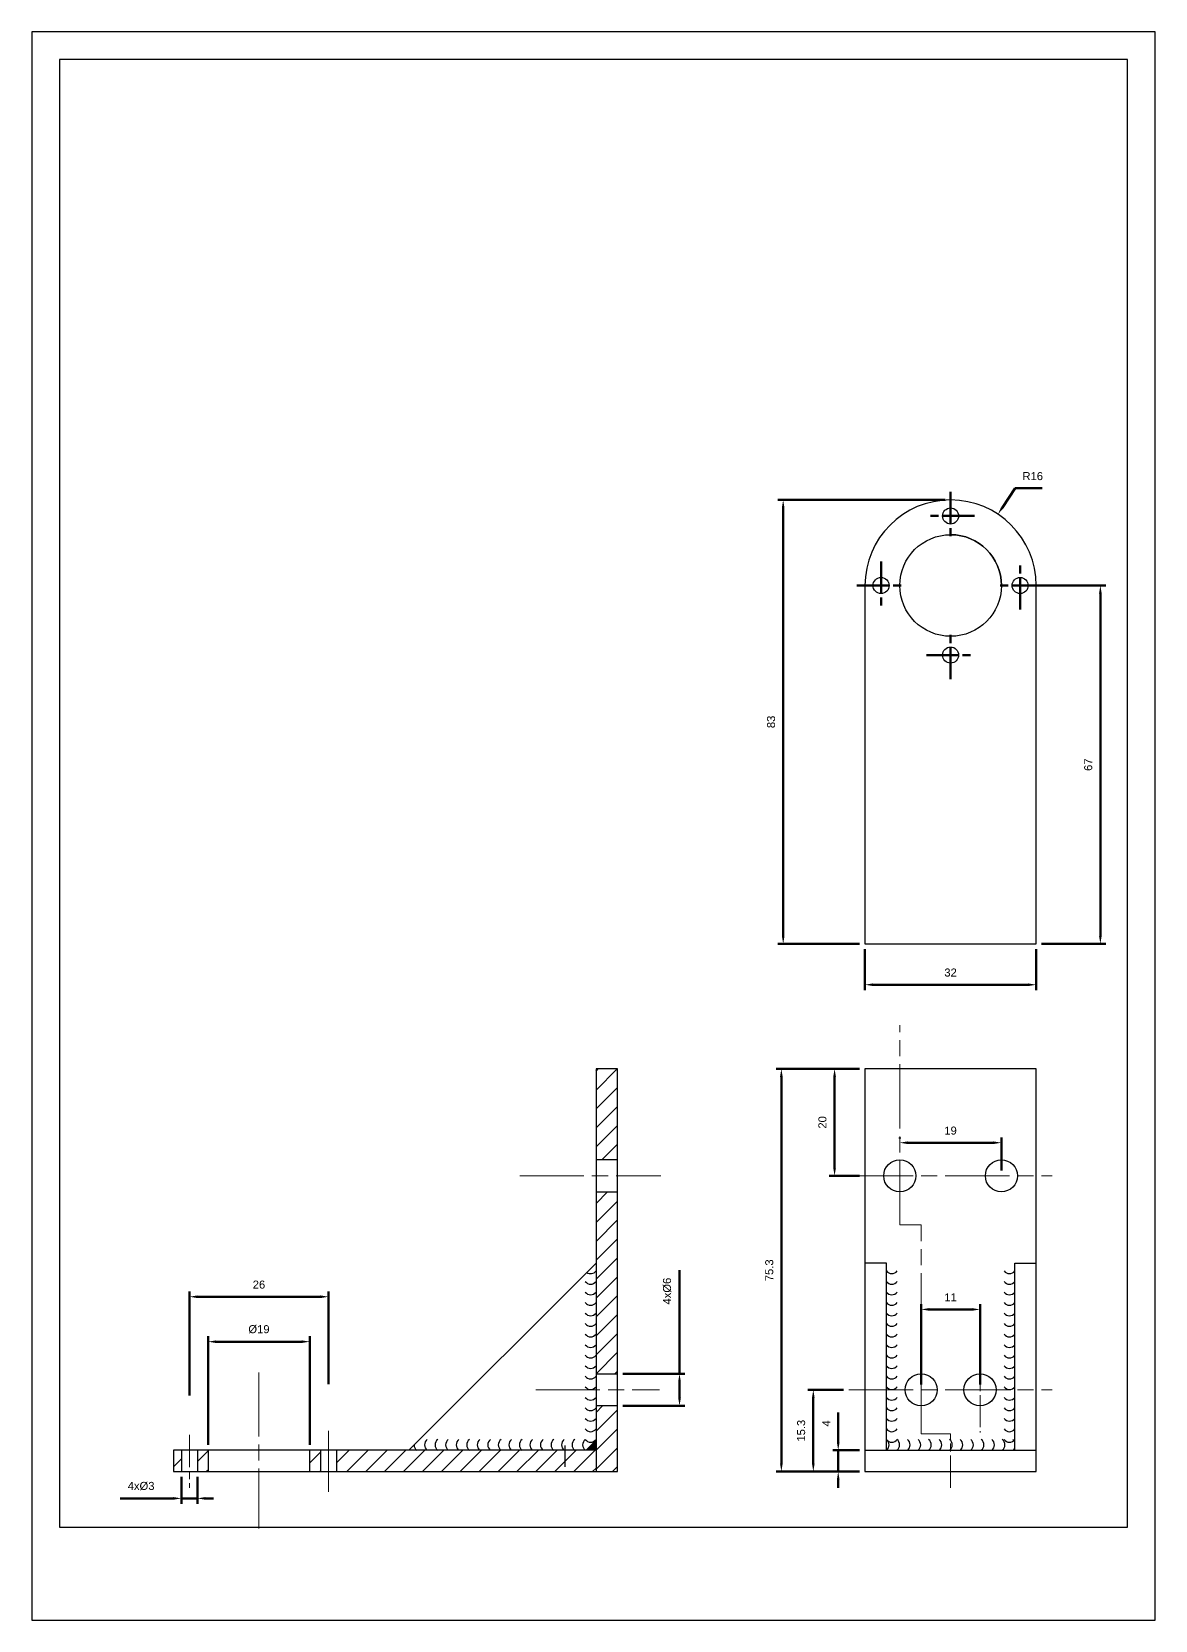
# Model space of a CAD drawing. Header units: millimetres. Extents: x 1269 to 5832, y 527 to 3540.
# Drawn here: x 3314.4 to 3524.4, y 3173.8 to 3470.8 of the extents above; entities that cross this region are included whole.
import ezdxf

# ---------------------------------------------------------------- set-up
doc = ezdxf.new("R2010")
doc.units = ezdxf.units.MM
doc.linetypes.add('AM_ISO08W050', pattern=[18, 12, -1.5, 3, -1.5])
doc.linetypes.add('AM_ISO08W050x2', pattern=[9, 6, -0.75, 1.5, -0.75])
for name, color, linetype, lineweight in [('AM_0', 7, 'Continuous', 50), ('AM_5', 7, 'Continuous', 50), ('AM_7', 7, 'AM_ISO08W050', 50), ('AM_8', 1, 'Continuous', 25)]:
    doc.layers.add(name, color=color, linetype=linetype, lineweight=lineweight)
doc.styles.get("Standard").update_dxf_attribs({"font": 'arial.ttf'})
doc.dimstyles.new('AM_ISO$0', dxfattribs={"dimtxt": 3.5, "dimasz": 3.5, "dimexe": 1, "dimexo": 1, "dimgap": 1.5, "dimtad": 1, "dimdsep": 46, "dimtxsty": 'Standard', "dimcen": 0, "dimclrd": 256, "dimclre": 256, "dimclrt": 7, "dimadec": 0, "dimazin": 2, "dimtp": 0.1, "dimtm": 0.1, "dimtfac": 0.71, "dimtdec": 3, "dimtmove": 0, "dimatfit": 3, "dimfxl": 1, "dimlwd": -1, "dimlwe": -1, "dimarcsym": 1})
doc.dimstyles.new('AM_ISO$4', dxfattribs={"dimtxt": 3.5, "dimasz": 3.5, "dimexe": 1, "dimexo": 1, "dimgap": 1.5, "dimtad": 1, "dimtoh": 1, "dimdsep": 46, "dimtxsty": 'Standard', "dimcen": 0, "dimclrd": 256, "dimclre": 256, "dimclrt": 7, "dimadec": 0, "dimazin": 2, "dimtp": 0.1, "dimtm": 0.1, "dimtfac": 0.71, "dimtdec": 3, "dimtofl": 0, "dimtmove": 0, "dimatfit": 0, "dimfxl": 1, "dimlwd": -1, "dimlwe": -1, "dimarcsym": 1})
pattern_1 = [(45, (-1796.6537, 2440.488), (-1.767767, 1.767767), [])]
pattern_2 = [(45, (1109.3983, 200.3103), (-1.767767, 1.767767), [])]

# ---------------------------------------------------------------- blocks, each defined once
blk = doc.blocks.new('*U245')
blk.add_circle((0, 0), 1.5)
at = {"layer": 'AM_7', "linetype": 'AM_ISO08W050x2'}
for p, q in [((0, 4.5), (0, -4.5)), ((-4.5, 0), (4.5, 0))]:
    blk.add_line(p, q, dxfattribs=at)
blk = doc.blocks.new('*U246')
at = {"color": 0, "linetype": 'ByBlock', "lineweight": -2, "transparency": 16777216}
for p, rotation in [((5299.82, 955.44), 270.0000000000001), ((5312.82, 942.44), 180), ((5299.82, 929.44), 90.00000000000001)]:
    blk.add_blockref('*U245', p, dxfattribs=dict(at, rotation=rotation))
blk.add_blockref('*U245', (5286.82, 942.44), dxfattribs=at)
blk = doc.blocks.new('*D247')
at = {"layer": 'AM_5', "linetype": 'ByBlock', "transparency": 16777216}
for p, q in [((3476.65, 3263.91), (3476.65, 3264.11)), ((3495.65, 3257.91), (3495.65, 3264.11)), ((3494.15, 3263.11), (3478.15, 3263.11))]:
    blk.add_line(p, q, dxfattribs=at)
at = {"layer": 'AM_5', "transparency": 16777216}
for points in [[(3478.15, 3263.36), (3478.15, 3262.86), (3476.65, 3263.11)], [(3494.15, 3263.36), (3494.15, 3262.86), (3495.65, 3263.11)]]:
    blk.add_solid(points, dxfattribs=at)
at = {"layer": 'Defpoints', "color": 0, "transparency": 16777216}
for p in [(3476.65, 3263.11), (3476.65, 3262.91), (3495.65, 3256.91)]:
    blk.add_point(p, dxfattribs=at)
at = {"layer": 'AM_5', "color": 7, "lineweight": 15, "transparency": 16777216, "insert": (3486.15, 3265.37), "char_height": 1.5, "attachment_point": 5}
blk.add_mtext('19', dxfattribs=at)
blk = doc.blocks.new('*D255')
at = {"layer": 'AM_5', "linetype": 'ByBlock', "transparency": 16777216}
for p, q in [((3469.15, 3276.91), (3463.47, 3276.91)), ((3464.47, 3258.41), (3464.47, 3275.41)), ((3469.15, 3256.91), (3463.47, 3256.91))]:
    blk.add_line(p, q, dxfattribs=at)
at = {"layer": 'AM_5', "transparency": 16777216}
for points in [[(3464.22, 3275.41), (3464.72, 3275.41), (3464.47, 3276.91)], [(3464.22, 3258.41), (3464.72, 3258.41), (3464.47, 3256.91)]]:
    blk.add_solid(points, dxfattribs=at)
at = {"layer": 'Defpoints', "color": 0, "transparency": 16777216}
for p in [(3464.47, 3276.91), (3470.15, 3276.91), (3470.15, 3256.91)]:
    blk.add_point(p, dxfattribs=at)
at = {"layer": 'AM_5', "color": 7, "lineweight": 15, "transparency": 16777216, "insert": (3462.2, 3266.91), "char_height": 1.5, "attachment_point": 5, "rotation": 90}
blk.add_mtext('20', dxfattribs=at)
blk = doc.blocks.new('*D256')
at = {"layer": 'AM_5', "linetype": 'ByBlock', "transparency": 16777216}
for p, q in [((3469.15, 3276.91), (3453.52, 3276.91)), ((3454.52, 3203.11), (3454.52, 3275.41)), ((3469.15, 3201.61), (3453.52, 3201.61))]:
    blk.add_line(p, q, dxfattribs=at)
at = {"layer": 'AM_5', "transparency": 16777216}
for points in [[(3454.27, 3275.41), (3454.77, 3275.41), (3454.52, 3276.91)], [(3454.27, 3203.11), (3454.77, 3203.11), (3454.52, 3201.61)]]:
    blk.add_solid(points, dxfattribs=at)
at = {"layer": 'Defpoints', "color": 0, "transparency": 16777216}
for p in [(3454.52, 3276.91), (3470.15, 3276.91), (3470.15, 3201.61)]:
    blk.add_point(p, dxfattribs=at)
at = {"layer": 'AM_5', "color": 7, "lineweight": 15, "transparency": 16777216, "insert": (3452.26, 3239.26), "char_height": 1.5, "attachment_point": 5, "rotation": 90}
blk.add_mtext('75.3', dxfattribs=at)
blk = doc.blocks.new('*D257')
at = {"layer": 'AM_5', "linetype": 'ByBlock', "transparency": 16777216}
for p, q in [((3465.15, 3207.11), (3465.15, 3212.65)), ((3469.15, 3205.61), (3464.15, 3205.61)), ((3465.15, 3201.61), (3465.15, 3205.61)), ((3469.15, 3201.61), (3464.15, 3201.61)), ((3465.15, 3200.11), (3465.15, 3198.61))]:
    blk.add_line(p, q, dxfattribs=at)
at = {"layer": 'AM_5', "transparency": 16777216}
for points in [[(3464.9, 3207.11), (3465.4, 3207.11), (3465.15, 3205.61)], [(3464.9, 3200.11), (3465.4, 3200.11), (3465.15, 3201.61)]]:
    blk.add_solid(points, dxfattribs=at)
at = {"layer": 'Defpoints', "color": 0, "transparency": 16777216}
for p in [(3465.15, 3205.61), (3470.15, 3205.61), (3470.15, 3201.61)]:
    blk.add_point(p, dxfattribs=at)
at = {"layer": 'AM_5', "color": 7, "lineweight": 15, "transparency": 16777216, "insert": (3462.9, 3210.63), "char_height": 1.5, "attachment_point": 5, "rotation": 90}
blk.add_mtext('4', dxfattribs=at)
blk = doc.blocks.new('*D258')
at = {"layer": 'AM_5', "linetype": 'ByBlock', "transparency": 16777216}
for p, q in [((3470.15, 3299.29), (3470.15, 3291.65)), ((3502.15, 3299.29), (3502.15, 3291.65)), ((3471.65, 3292.65), (3500.65, 3292.65))]:
    blk.add_line(p, q, dxfattribs=at)
at = {"layer": 'AM_5', "transparency": 16777216}
for points in [[(3471.65, 3292.9), (3471.65, 3292.4), (3470.15, 3292.65)], [(3500.65, 3292.9), (3500.65, 3292.4), (3502.15, 3292.65)]]:
    blk.add_solid(points, dxfattribs=at)
at = {"layer": 'Defpoints', "color": 0, "transparency": 16777216}
for p in [(3470.15, 3300.29), (3502.15, 3300.29), (3502.15, 3292.65)]:
    blk.add_point(p, dxfattribs=at)
at = {"layer": 'AM_5', "color": 7, "lineweight": 15, "transparency": 16777216, "insert": (3486.15, 3294.92), "char_height": 1.5, "attachment_point": 5}
blk.add_mtext('32', dxfattribs=at)
blk = doc.blocks.new('*D248')
at = {"layer": 'AM_5', "linetype": 'ByBlock', "transparency": 16777216}
for p, q in [((3495.83, 3381.87), (3498.22, 3385.48)), ((3498.22, 3385.48), (3503.3, 3385.48))]:
    blk.add_line(p, q, dxfattribs=at)
at = {"layer": 'AM_5', "transparency": 16777216}
blk.add_solid([(3495.62, 3382.01), (3496.04, 3381.74), (3495, 3380.62)], dxfattribs=at)
at = {"layer": 'Defpoints', "color": 0, "transparency": 16777216}
for p in [(3495, 3380.62), (3486.15, 3367.29)]:
    blk.add_point(p, dxfattribs=at)
at = {"layer": 'AM_5', "color": 7, "lineweight": 15, "transparency": 16777216, "insert": (3501.51, 3387.74), "char_height": 1.5, "attachment_point": 5}
blk.add_mtext('R16', dxfattribs=at)
blk = doc.blocks.new('*D259')
at = {"layer": 'AM_5', "linetype": 'ByBlock', "transparency": 16777216}
for p, q in [((3503.15, 3367.29), (3515.15, 3367.29)), ((3514.15, 3365.79), (3514.15, 3301.79)), ((3503.15, 3300.29), (3515.15, 3300.29))]:
    blk.add_line(p, q, dxfattribs=at)
at = {"layer": 'AM_5', "transparency": 16777216}
for points in [[(3513.9, 3365.79), (3514.4, 3365.79), (3514.15, 3367.29)], [(3513.9, 3301.79), (3514.4, 3301.79), (3514.15, 3300.29)]]:
    blk.add_solid(points, dxfattribs=at)
at = {"layer": 'Defpoints', "color": 0, "transparency": 16777216}
for p in [(3502.15, 3367.29), (3502.15, 3300.29), (3514.15, 3300.29)]:
    blk.add_point(p, dxfattribs=at)
at = {"layer": 'AM_5', "color": 7, "lineweight": 15, "transparency": 16777216, "insert": (3511.89, 3333.79), "char_height": 1.5, "attachment_point": 5, "rotation": 90}
blk.add_mtext('67', dxfattribs=at)
blk = doc.blocks.new('*D260')
at = {"layer": 'AM_5', "linetype": 'ByBlock', "transparency": 16777216}
for p, q in [((3485.15, 3383.29), (3453.86, 3383.29)), ((3454.86, 3301.79), (3454.86, 3381.79)), ((3469.15, 3300.29), (3453.86, 3300.29))]:
    blk.add_line(p, q, dxfattribs=at)
at = {"layer": 'AM_5', "transparency": 16777216}
for points in [[(3454.61, 3381.79), (3455.11, 3381.79), (3454.86, 3383.29)], [(3454.61, 3301.79), (3455.11, 3301.79), (3454.86, 3300.29)]]:
    blk.add_solid(points, dxfattribs=at)
at = {"layer": 'Defpoints', "color": 0, "transparency": 16777216}
for p in [(3454.86, 3383.29), (3486.15, 3383.29), (3470.15, 3300.29)]:
    blk.add_point(p, dxfattribs=at)
at = {"layer": 'AM_5', "color": 7, "lineweight": 15, "transparency": 16777216, "insert": (3452.6, 3341.79), "char_height": 1.5, "attachment_point": 5, "rotation": 90}
blk.add_mtext('83', dxfattribs=at)
blk = doc.blocks.new('*D249')
at = {"layer": 'AM_5', "linetype": 'ByBlock', "transparency": 16777216}
for p, q in [((3343.87, 3215.86), (3343.87, 3235.31)), ((3369.87, 3217.99), (3369.87, 3235.31)), ((3368.37, 3234.31), (3345.37, 3234.31))]:
    blk.add_line(p, q, dxfattribs=at)
at = {"layer": 'AM_5', "transparency": 16777216}
for points in [[(3345.37, 3234.56), (3345.37, 3234.06), (3343.87, 3234.31)], [(3368.37, 3234.56), (3368.37, 3234.06), (3369.87, 3234.31)]]:
    blk.add_solid(points, dxfattribs=at)
at = {"layer": 'Defpoints', "color": 0, "transparency": 16777216}
for p in [(3343.87, 3234.31), (3369.87, 3216.99), (3343.87, 3214.86)]:
    blk.add_point(p, dxfattribs=at)
at = {"layer": 'AM_5', "color": 7, "lineweight": 15, "transparency": 16777216, "insert": (3356.87, 3236.57), "char_height": 1.5, "attachment_point": 5}
blk.add_mtext('26', dxfattribs=at)
blk = doc.blocks.new('*D250')
at = {"layer": 'AM_5', "linetype": 'ByBlock', "transparency": 16777216}
for p, q in [((3347.37, 3206.61), (3347.37, 3226.91)), ((3364.87, 3225.91), (3348.87, 3225.91)), ((3366.37, 3206.61), (3366.37, 3226.91))]:
    blk.add_line(p, q, dxfattribs=at)
at = {"layer": 'AM_5', "transparency": 16777216}
for points in [[(3348.87, 3226.16), (3348.87, 3225.66), (3347.37, 3225.91)], [(3364.87, 3226.16), (3364.87, 3225.66), (3366.37, 3225.91)]]:
    blk.add_solid(points, dxfattribs=at)
at = {"layer": 'Defpoints', "color": 0, "transparency": 16777216}
for p in [(3347.37, 3225.91), (3347.37, 3205.61), (3366.37, 3205.61)]:
    blk.add_point(p, dxfattribs=at)
at = {"layer": 'AM_5', "color": 7, "lineweight": 15, "transparency": 16777216, "insert": (3356.87, 3228.22), "char_height": 1.5, "attachment_point": 5}
blk.add_mtext('%%C19', dxfattribs=at)
blk = doc.blocks.new('*D251')
at = {"layer": 'AM_5', "linetype": 'ByBlock', "transparency": 16777216}
for p, q in [((3342.37, 3200.61), (3342.37, 3195.61)), ((3345.37, 3200.61), (3345.37, 3195.61)), ((3340.87, 3196.61), (3330.9, 3196.61)), ((3345.37, 3196.61), (3342.37, 3196.61)), ((3346.87, 3196.61), (3348.37, 3196.61))]:
    blk.add_line(p, q, dxfattribs=at)
at = {"layer": 'AM_5', "transparency": 16777216}
for points in [[(3340.87, 3196.86), (3340.87, 3196.36), (3342.37, 3196.61)], [(3346.87, 3196.86), (3346.87, 3196.36), (3345.37, 3196.61)]]:
    blk.add_solid(points, dxfattribs=at)
at = {"layer": 'Defpoints', "color": 0, "transparency": 16777216}
for p in [(3342.37, 3201.61), (3345.37, 3201.61), (3342.37, 3196.61)]:
    blk.add_point(p, dxfattribs=at)
at = {"layer": 'AM_5', "color": 7, "lineweight": 15, "transparency": 16777216, "insert": (3334.84, 3198.91), "char_height": 1.5, "attachment_point": 5}
blk.add_mtext('4x%%C3', dxfattribs=at)
blk = doc.blocks.new('*D252')
at = {"layer": 'AM_5', "linetype": 'ByBlock', "transparency": 16777216}
for p, q in [((3435.48, 3219.91), (3435.48, 3239.3)), ((3424.87, 3219.91), (3436.48, 3219.91)), ((3435.48, 3215.41), (3435.48, 3218.41)), ((3424.87, 3213.91), (3436.48, 3213.91))]:
    blk.add_line(p, q, dxfattribs=at)
at = {"layer": 'AM_5', "transparency": 16777216}
for points in [[(3435.23, 3218.41), (3435.73, 3218.41), (3435.48, 3219.91)], [(3435.23, 3215.41), (3435.73, 3215.41), (3435.48, 3213.91)]]:
    blk.add_solid(points, dxfattribs=at)
at = {"layer": 'Defpoints', "color": 0, "transparency": 16777216}
for p in [(3423.87, 3219.91), (3435.48, 3219.91), (3423.87, 3213.91)]:
    blk.add_point(p, dxfattribs=at)
at = {"layer": 'AM_5', "color": 7, "lineweight": 15, "transparency": 16777216, "insert": (3433.17, 3235.36), "char_height": 1.5, "attachment_point": 5, "rotation": 90}
blk.add_mtext('4x%%C6', dxfattribs=at)
blk = doc.blocks.new('*D253')
at = {"layer": 'AM_5', "linetype": 'ByBlock', "transparency": 16777216}
for p, q in [((3480.65, 3217.91), (3480.65, 3232.94)), ((3490.15, 3231.94), (3482.15, 3231.94)), ((3491.65, 3217.91), (3491.65, 3232.94))]:
    blk.add_line(p, q, dxfattribs=at)
at = {"layer": 'AM_5', "transparency": 16777216}
for points in [[(3482.15, 3232.19), (3482.15, 3231.69), (3480.65, 3231.94)], [(3490.15, 3232.19), (3490.15, 3231.69), (3491.65, 3231.94)]]:
    blk.add_solid(points, dxfattribs=at)
at = {"layer": 'Defpoints', "color": 0, "transparency": 16777216}
for p in [(3480.65, 3231.94), (3480.65, 3216.91), (3491.65, 3216.91)]:
    blk.add_point(p, dxfattribs=at)
at = {"layer": 'AM_5', "color": 7, "lineweight": 15, "transparency": 16777216, "insert": (3486.15, 3234.2), "char_height": 1.5, "attachment_point": 5}
blk.add_mtext('11', dxfattribs=at)
blk = doc.blocks.new('*D254')
at = {"layer": 'AM_5', "linetype": 'ByBlock', "transparency": 16777216}
for p, q in [((3466.15, 3216.91), (3459.49, 3216.91)), ((3460.49, 3203.11), (3460.49, 3215.41)), ((3469.15, 3201.61), (3459.49, 3201.61))]:
    blk.add_line(p, q, dxfattribs=at)
at = {"layer": 'AM_5', "transparency": 16777216}
for points in [[(3460.24, 3215.41), (3460.74, 3215.41), (3460.49, 3216.91)], [(3460.24, 3203.11), (3460.74, 3203.11), (3460.49, 3201.61)]]:
    blk.add_solid(points, dxfattribs=at)
at = {"layer": 'Defpoints', "color": 0, "transparency": 16777216}
for p in [(3460.49, 3216.91), (3467.15, 3216.91), (3470.15, 3201.61)]:
    blk.add_point(p, dxfattribs=at)
at = {"layer": 'AM_5', "color": 7, "lineweight": 15, "transparency": 16777216, "insert": (3458.22, 3209.26), "char_height": 1.5, "attachment_point": 5, "rotation": 90}
blk.add_mtext('15.3', dxfattribs=at)

msp = doc.modelspace()

# ---------------------------------------------------------------- hatches: boundary and pattern name
at = {"layer": 'AM_8'}
h = msp.add_hatch(dxfattribs=at)
h.set_pattern_fill('_U', color=0, scale=2.5, angle=45, style=0, pattern_type=0)
h.set_pattern_definition(pattern_1)
h.paths.add_polyline_path([(3419.871, 3259.913), (3419.871, 3276.913), (3423.871, 3276.913), (3423.871, 3259.913)])
h = msp.add_hatch(dxfattribs=at)
h.set_pattern_fill('_U', color=0, scale=2.5, angle=45, style=0, pattern_type=0)
h.set_pattern_definition(pattern_1)
h.paths.add_polyline_path([(3419.871, 3219.913), (3419.871, 3253.913), (3423.871, 3253.913), (3423.871, 3219.913)])
h = msp.add_hatch(dxfattribs=at)
h.set_pattern_fill('_U', color=0, scale=2.5, angle=45, style=0, pattern_type=0)
h.set_pattern_definition([(45, (-1796.6537, 2426.188), (-1.767767, 1.767767), [])])
h.paths.add_polyline_path([(3419.871, 3201.613), (3419.871, 3213.913), (3423.871, 3213.913), (3423.871, 3201.613)])
h = msp.add_hatch(dxfattribs=at)
h.set_pattern_fill('_U', color=0, scale=2.5, angle=45, style=0, pattern_type=0)
h.set_pattern_definition(pattern_2)
h.paths.add_polyline_path([(3342.371, 3205.613), (3342.371, 3201.613), (3340.871, 3201.613), (3340.871, 3205.613)])
h = msp.add_hatch(dxfattribs=at)
h.set_pattern_fill('_U', color=0, scale=2.5, angle=45, style=0, pattern_type=0)
h.set_pattern_definition(pattern_2)
h.paths.add_polyline_path([(3347.371, 3205.613), (3347.371, 3201.613), (3345.371, 3201.613), (3345.371, 3205.613)])
h = msp.add_hatch(dxfattribs=at)
h.set_pattern_fill('_U', color=0, scale=2.5, angle=45, style=0, pattern_type=0)
h.set_pattern_definition(pattern_2)
h.paths.add_polyline_path([(3368.371, 3205.613), (3368.371, 3201.613), (3366.371, 3201.613), (3366.371, 3205.613)])
h = msp.add_hatch(dxfattribs=at)
h.set_pattern_fill('_U', color=0, scale=2.5, angle=45, style=0, pattern_type=0)
h.set_pattern_definition(pattern_1)
h.paths.add_polyline_path([(3371.371, 3201.613), (3371.371, 3205.613), (3419.871, 3205.613), (3419.871, 3201.613)])

# ---------------------------------------------------------------- linework, layer by layer
for p, q in [((3470.153, 3367.292), (3470.153, 3300.292)), ((3502.153, 3300.292), (3502.153, 3367.292)), ((3470.153, 3300.292), (3502.153, 3300.292)), ((3423.871, 3276.913), (3419.871, 3276.913)), ((3502.153, 3276.913), (3470.153, 3276.913)), ((3470.153, 3276.913), (3470.153, 3201.613)), ((3502.153, 3201.613), (3502.153, 3276.913)), ((3474.153, 3240.613), (3470.153, 3240.613)), ((3474.153, 3205.613), (3474.153, 3240.613)), ((3498.153, 3205.613), (3498.153, 3240.613)), ((3498.153, 3240.613), (3502.153, 3240.613)), ((3470.153, 3205.613), (3502.153, 3205.613)), ((3470.153, 3201.613), (3502.153, 3201.613))]:
    msp.add_line(p, q)
at = {"color": 0}
for p, q in [((3419.871, 3276.913), (3419.871, 3201.613)), ((3423.871, 3201.613), (3423.871, 3276.913)), ((3423.871, 3259.913), (3419.871, 3259.913)), ((3419.871, 3253.913), (3423.871, 3253.913)), ((3384.871, 3205.613), (3419.871, 3240.613)), ((3419.871, 3219.913), (3423.871, 3219.913)), ((3423.871, 3213.913), (3419.871, 3213.913)), ((3419.871, 3205.613), (3340.871, 3205.613)), ((3340.871, 3205.613), (3340.871, 3201.613)), ((3342.371, 3205.613), (3342.371, 3201.613)), ((3345.371, 3205.613), (3345.371, 3201.613)), ((3347.371, 3205.613), (3347.371, 3201.613)), ((3366.371, 3201.613), (3366.371, 3205.613)), ((3368.371, 3205.613), (3368.371, 3201.613)), ((3371.371, 3205.613), (3371.371, 3201.613)), ((3414.111, 3202.525), (3414.111, 3206.525)), ((3340.871, 3201.613), (3423.871, 3201.613))]:
    msp.add_line(p, q, dxfattribs=at)
for points in [[(3524.403, 3173.827), (3524.403, 3470.827), (3314.403, 3470.827), (3314.403, 3173.827)], [(3519.203, 3191.227), (3519.203, 3465.627), (3319.603, 3465.627), (3319.603, 3191.227)]]:
    msp.add_lwpolyline(points, close=True)
for centre, radius in [((3486.153, 3367.292), 9.5), ((3476.653, 3256.913), 3), ((3495.653, 3256.913), 3), ((3480.653, 3216.913), 3), ((3491.653, 3216.913), 3)]:
    msp.add_circle(centre, radius)
for radius, end in [(16, 180), (9.5, 90)]:
    msp.add_arc((3486.153, 3367.292), radius, 0, end)
at = {"color": 0, "linetype": 'ByBlock', "lineweight": -2}
for centre, start, end in [((3418.871, 3239.88), 233.68343, 323.05709), ((3475.153, 3239.88), 216.94291, 323.05709), ((3497.153, 3239.88), 216.94291, 323.05709), ((3418.871, 3237.91), 216.94291, 323.05709), ((3418.871, 3235.94), 216.94291, 323.05709), ((3475.153, 3237.91), 216.94291, 323.05709), ((3475.153, 3235.94), 216.94291, 323.05709), ((3497.153, 3237.91), 216.94291, 323.05709), ((3497.153, 3235.94), 216.94291, 323.05709), ((3418.871, 3233.971), 216.94291, 323.05709), ((3475.153, 3233.971), 216.94291, 323.05709), ((3497.153, 3233.971), 216.94291, 323.05709), ((3418.871, 3232.001), 216.94291, 323.05709), ((3418.871, 3230.031), 216.94291, 323.05709), ((3475.153, 3232.001), 216.94291, 323.05709), ((3475.153, 3230.031), 216.94291, 323.05709), ((3497.153, 3232.001), 216.94291, 323.05709), ((3497.153, 3230.031), 216.94291, 323.05709), ((3418.871, 3228.062), 216.94291, 323.05709), ((3475.153, 3228.062), 216.94291, 323.05709), ((3497.153, 3228.062), 216.94291, 323.05709), ((3418.871, 3226.092), 216.94291, 323.05709), ((3418.871, 3224.122), 216.94291, 323.05709), ((3475.153, 3226.092), 216.94291, 323.05709), ((3475.153, 3224.122), 216.94291, 323.05709), ((3497.153, 3226.092), 216.94291, 323.05709), ((3497.153, 3224.122), 216.94291, 323.05709), ((3418.871, 3222.153), 216.94291, 323.05709), ((3475.153, 3222.153), 216.94291, 323.05709), ((3497.153, 3222.153), 216.94291, 323.05709), ((3418.871, 3220.183), 216.94291, 323.05709), ((3418.871, 3218.213), 216.94291, 323.05709), ((3475.153, 3220.183), 216.94291, 323.05709), ((3475.153, 3218.213), 216.94291, 323.05709), ((3497.153, 3220.183), 216.94291, 323.05709), ((3497.153, 3218.213), 216.94291, 323.05709), ((3418.871, 3216.243), 216.94291, 323.05709), ((3475.153, 3216.243), 216.94291, 323.05709), ((3497.153, 3216.243), 216.94291, 323.05709), ((3418.871, 3214.274), 216.94291, 323.05709), ((3418.871, 3212.304), 216.94291, 323.05709), ((3475.153, 3214.274), 216.94291, 323.05709), ((3475.153, 3212.304), 216.94291, 323.05709), ((3497.153, 3214.274), 216.94291, 323.05709), ((3497.153, 3212.304), 216.94291, 323.05709), ((3389.077, 3206.613), 126.94291, 233.05709), ((3391.047, 3206.613), 126.94291, 233.05709), ((3393.016, 3206.613), 126.94291, 233.05709), ((3394.986, 3206.613), 126.94291, 233.05709), ((3396.956, 3206.613), 126.94291, 233.05709), ((3398.926, 3206.613), 126.94291, 233.05709), ((3400.895, 3206.613), 126.94291, 233.05709), ((3402.865, 3206.613), 126.94291, 233.05709), ((3404.835, 3206.613), 126.94291, 233.05709), ((3406.804, 3206.613), 126.94291, 233.05709), ((3408.774, 3206.613), 126.94291, 233.05709), ((3410.744, 3206.613), 126.94291, 233.05709), ((3412.713, 3206.613), 126.94291, 233.05709), ((3414.683, 3206.613), 126.94291, 233.05709), ((3416.653, 3206.613), 126.94291, 233.05709), ((3418.623, 3206.613), 126.94291, 233.05709), ((3418.871, 3210.334), 216.94291, 323.05709), ((3418.871, 3208.365), 216.94291, 323.05709), ((3475.153, 3210.334), 216.94291, 323.05709), ((3473.401, 3206.613), 306.94291, 53.05709), ((3475.153, 3208.365), 216.94291, 323.05709), ((3475.371, 3206.613), 306.94291, 53.05709), ((3477.34, 3206.613), 306.94291, 53.05709), ((3479.31, 3206.613), 306.94291, 53.05709), ((3481.28, 3206.613), 306.94291, 53.05709), ((3483.25, 3206.613), 306.94291, 53.05709), ((3485.219, 3206.613), 306.94291, 53.05709), ((3487.189, 3206.613), 306.94291, 53.05709), ((3489.159, 3206.613), 306.94291, 53.05709), ((3491.128, 3206.613), 306.94291, 53.05709), ((3493.098, 3206.613), 306.94291, 53.05709), ((3495.068, 3206.613), 306.94291, 53.05709), ((3497.153, 3210.334), 216.94291, 323.05709), ((3497.153, 3208.365), 216.94291, 323.05709), ((3497.037, 3206.613), 26.9187, 53.05709), ((3387.107, 3206.613), 180.65364, 233.05709), ((3497.037, 3206.613), 306.94291, 333.0813)]:
    msp.add_arc(centre, 1.251, start, end, dxfattribs=at)
at = {"layer": 'AM_0'}
msp.add_solid([(3419.871, 3205.613), (3417.871, 3205.613), (3419.871, 3207.613)], dxfattribs=at)
at = {"layer": 'AM_7', "lineweight": 15}
for p, q in [((3476.653, 3247.777), (3476.653, 3285.114)), ((3405.615, 3256.913), (3432.009, 3256.913)), ((3467.153, 3256.913), (3505.153, 3256.913)), ((3480.653, 3208.69), (3480.653, 3247.777)), ((3356.871, 3220.177), (3356.871, 3190.995)), ((3408.615, 3216.913), (3431.735, 3216.913)), ((3467.153, 3216.913), (3505.153, 3216.913))]:
    msp.add_line(p, q, dxfattribs=at)
at = {"layer": 'AM_7', "linetype": 'AM_ISO08W050x2', "lineweight": 15}
for p, q in [((3476.653, 3247.777), (3480.653, 3247.777)), ((3491.653, 3224.913), (3491.653, 3208.913)), ((3486.153, 3208.69), (3480.653, 3208.69)), ((3486.153, 3198.613), (3486.153, 3208.69))]:
    msp.add_line(p, q, dxfattribs=at)
at = {"layer": 'AM_7', "color": 0, "linetype": 'AM_ISO08W050x2', "lineweight": 15}
msp.add_line((3343.871, 3208.473), (3343.871, 3198.595), dxfattribs=at)
at = {"layer": 'AM_7', "color": 0, "lineweight": 15}
msp.add_line((3369.871, 3209.259), (3369.871, 3197.809), dxfattribs=at)

# ---------------------------------------------------------------- block references
at = {"lineweight": 15}
msp.add_blockref('*U246', (-1813.668, 2424.85), dxfattribs=at)

# ---------------------------------------------------------------- dimensions: what is measured, and where the dimension line sits
at = {"layer": 'AM_5', "lineweight": 15}
dim = msp.add_radius_dim(center=(3486.153, 3367.292), mpoint=(3494.999, 3380.624), dimstyle='AM_ISO$4', override={"dimtxt": 1.5, "dimasz": 1.5}, dxfattribs=at)
dim.commit()
dim.dimension.update_dxf_attribs({"geometry": '*D248', "text_midpoint": (3501.511, 3385.477), "dimtype": 164})
for base, p1, p2, picture, middle in [((3454.865, 3383.292), (3470.153, 3300.292), (3486.153, 3383.292), '*D260', (3454.865, 3341.792)), ((3454.524, 3276.913), (3470.153, 3201.613), (3470.153, 3276.913), '*D256', (3454.524, 3239.263)), ((3460.491, 3216.913), (3470.153, 3201.613), (3467.153, 3216.913), '*D254', (3460.491, 3209.263))]:
    dim = msp.add_linear_dim(base=base, p1=p1, p2=p2, angle=90, dimstyle='AM_ISO$0', override={"dimtxt": 1.5, "dimasz": 1.5}, dxfattribs=at)
    dim.commit()
    dim.dimension.update_dxf_attribs({"geometry": picture, "text_midpoint": middle, "dimtype": 160})
for base, p1, p2, angle, override, picture, middle in [((3514.153, 3300.292), (3502.153, 3367.292), (3502.153, 3300.292), 90, {"dimtxt": 1.5, "dimasz": 1.5, "dimpost": ''}, '*D259', (3511.887, 3333.792)), ((3464.467, 3276.913), (3470.153, 3256.913), (3470.153, 3276.913), 90, {"dimtxt": 1.5, "dimasz": 1.5, "dimpost": ''}, '*D255', (3462.201, 3266.913)), ((3343.871, 3234.305), (3369.871, 3216.987), (3343.871, 3214.86), 180, {"dimtxt": 1.5, "dimasz": 1.5, "dimpost": ''}, '*D249', (3356.871, 3236.571)), ((3465.149, 3205.613), (3470.153, 3201.613), (3470.153, 3205.613), 90, {"dimtxt": 1.5, "dimasz": 1.5}, '*D257', (3462.899, 3210.631))]:
    dim = msp.add_linear_dim(base=base, p1=p1, p2=p2, angle=angle, dimstyle='AM_ISO$0', override=override, dxfattribs=at)
    dim.commit()
    dim.dimension.update_dxf_attribs({"geometry": picture, "text_midpoint": middle})
dim = msp.add_linear_dim(base=(3502.153, 3292.65), p1=(3470.153, 3300.292), p2=(3502.153, 3300.292), dimstyle='AM_ISO$0', override={"dimtxt": 1.5, "dimasz": 1.5}, dxfattribs=at)
dim.commit()
dim.dimension.update_dxf_attribs({"geometry": '*D258', "text_midpoint": (3486.153, 3292.65), "dimtype": 160})
for base, p1, p2, picture, middle in [((3476.653, 3263.107), (3495.653, 3256.913), (3476.653, 3262.913), '*D247', (3486.153, 3265.373)), ((3480.653, 3231.944), (3491.653, 3216.913), (3480.653, 3216.913), '*D253', (3486.153, 3234.197))]:
    dim = msp.add_linear_dim(base=base, p1=p1, p2=p2, dimstyle='AM_ISO$0', override={"dimtxt": 1.5, "dimasz": 1.5, "dimpost": ''}, dxfattribs=at)
    dim.commit()
    dim.dimension.update_dxf_attribs({"geometry": picture, "text_midpoint": middle})
for base, p1, p2, angle, text, override, picture, middle in [((3435.481, 3219.913), (3423.871, 3213.913), (3423.871, 3219.913), 90, '4x%%C6', {"dimtxt": 1.5, "dimasz": 1.5}, '*D252', (3435.481, 3235.357)), ((3347.371, 3225.913), (3366.371, 3205.613), (3347.371, 3205.613), 180, '%%C19', {"dimtxt": 1.5, "dimasz": 1.5, "dimpost": ''}, '*D250', (3356.871, 3225.913)), ((3342.371, 3196.606), (3345.371, 3201.613), (3342.371, 3201.613), 180, '4x%%C3', {"dimtxt": 1.5, "dimasz": 1.5}, '*D251', (3334.843, 3196.606))]:
    dim = msp.add_linear_dim(base=base, p1=p1, p2=p2, angle=angle, text=text, dimstyle='AM_ISO$0', override=override, dxfattribs=at)
    dim.commit()
    dim.dimension.update_dxf_attribs({"geometry": picture, "text_midpoint": middle, "dimtype": 160})

doc.saveas('drawing.dxf')
